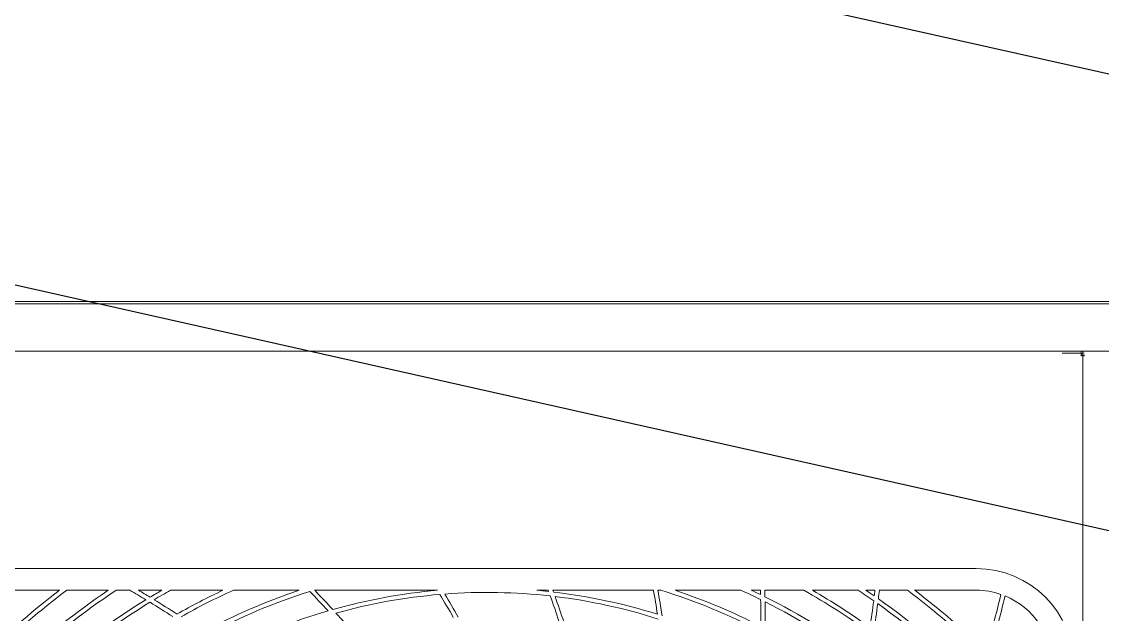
# Model space of a CAD drawing. Header units: millimetres. Extents: x -5096 to 255006, y -2833 to 77941.
# Drawn here: x 213219 to 214529, y 37281 to 38000 of the extents above; entities that cross this region are included whole.
import ezdxf

# ---------------------------------------------------------------- set-up
doc = ezdxf.new("R2010")
doc.units = ezdxf.units.MM
doc.layers.add('图框', color=7, linetype='Continuous', lineweight=0)

# ---------------------------------------------------------------- blocks, each defined once
blk = doc.blocks.new('A$C502410BE')
for p, q in [((13107.1, 9964.9), (17187.6, 9048.6)), ((13107.1, 9411.7), (17187.6, 8495.4))]:
    blk.add_line(p, q)
at = {"layer": '图框', "color": 1, "linetype": 'Continuous'}
for p, q in [((14031.5, 9142.5), (16282.4, 9142.5)), ((14168.5, 9145.2), (16145.4, 9145.2)), ((14031.5, 9085.3), (16282.4, 9085.3)), ((15471.9, 9082.7), (15471.9, 9082.7)), ((15471.9, 9082.7), (15495.1, 9082.7)), ((15495.1, 9082.7), (15495.1, 9085.3)), ((15495.1, 9085.3), (15495.1, 9082.7)), ((15495.1, 9080.6), (15495.1, 9082.7)), ((15495.1, 9082.7), (15495.1, 9080.1)), ((15497, 9085.3), (15497, 9083.9)), ((15497, 9083.9), (15497, 9085.3)), ((15497, 9083.9), (15497, 9080.1)), ((15498.8, 9082.7), (15498.8, 9082.7)), ((15498.8, 9082.7), (15498.8, 9082.7)), ((15495.1, 9079.1), (15495.1, 9080.6)), ((15495.1, 9080.1), (15495.1, 9080.1)), ((15495.3, 9080.1), (15495.1, 9080.1)), ((15495.1, 9079.1), (15495.1, 9080.1)), ((15495.1, 9079.1), (15495.1, 9079.1)), ((15495.4, 9080), (15495.3, 9080.1)), ((15495.6, 9080), (15495.4, 9080)), ((15495.7, 9080), (15495.6, 9080)), ((15495.8, 9080), (15495.7, 9080)), ((15495.9, 9080), (15495.8, 9080)), ((15496.1, 9079.9), (15495.9, 9080)), ((15496.2, 9079.9), (15496.1, 9079.9)), ((15496.3, 9079.9), (15496.2, 9079.9)), ((15496.4, 9079.8), (15496.3, 9079.9)), ((15496.5, 9079.8), (15496.4, 9079.8)), ((15496.6, 9079.7), (15496.5, 9079.8)), ((15496.6, 9079.6), (15496.6, 9079.7)), ((15496.7, 9079.6), (15496.6, 9079.6)), ((15496.8, 9079.5), (15496.7, 9079.6)), ((15496.8, 9079.5), (15496.8, 9079.5)), ((15496.9, 9079.4), (15496.8, 9079.5)), ((15496.9, 9079.3), (15496.9, 9079.4)), ((15497, 9079.2), (15496.9, 9079.3)), ((15496.9, 9079.3), (15496.9, 9079.3)), ((15497, 9080.1), (15498.8, 9080.1)), ((15497, 5664.1), (15497, 9080.1)), ((15497, 9080.1), (15497, 9079.1)), ((15497, 9079.1), (15497, 9079.2)), ((15497, 9079.1), (15497, 9079.1)), ((15497, 9079.1), (15497, 5664.1)), ((15498.8, 9080.6), (15498.8, 9080.1)), ((15498.8, 9080.1), (15498.8, 9080.1)), ((15498.8, 9080.1), (15498.8, 9079.1)), ((15498.8, 9080.1), (15498.8, 9079.1)), ((15498.8, 9079.1), (15498.8, 9079.1)), ((15367.8, 8821.8), (14181.7, 8821.8)), ((14181.7, 8795.4), (14256.4, 8795.4)), ((14265.2, 8795.4), (14315.4, 8795.4)), ((14325, 8795.4), (14341.6, 8795.4)), ((14352, 8795.4), (14380.3, 8795.4)), ((14391, 8795.4), (14454.4, 8795.4)), ((14467.1, 8795.4), (14546.9, 8795.4)), ((14565.6, 8795.4), (14714.6, 8795.4)), ((14834.9, 8795.4), (14848.7, 8795.4)), ((14854.3, 8795.4), (14976.4, 8795.4)), ((14981.7, 8795.4), (14985.4, 8795.4)), ((15002.7, 8795.4), (15082.4, 8795.4)), ((15095.1, 8795.4), (15106.2, 8795.4)), ((15111.5, 8795.4), (15158.6, 8795.4)), ((15169.3, 8795.4), (15224.6, 8795.4)), ((15234.1, 8795.4), (15245, 8795.4)), ((15250.3, 8795.4), (15284.3, 8795.4)), ((15293.1, 8795.4), (15367.8, 8795.4))]:
    blk.add_line(p, q, dxfattribs=at)
for centre, radius, start, end in [((15367.8, 8703.1), 118.6, 0, 90), ((14774.8, 8110.1), 859.3, 127.1036, 134.9069), ((14774.8, 8110.1), 854, 126.6335, 134.7164), ((14774.8, 8110.1), 825, 123.8323, 133.6567), ((14774.8, 8110.1), 819.7, 123.2785, 133.4618), ((13679, 7656.2), 1317.9, 58.8361, 59.816), ((13679, 7656.2), 1323.2, 58.7173, 59.4258), ((14774.8, 8110.1), 790.7, 119.9264, 121.1261), ((14774.8, 8110.1), 785.5, 119.2515, 120.926), ((14774.8, 8110.1), 756.5, 115.0521, 119.8099), ((14774.8, 8110.1), 751.2, 114.1775, 119.6039), ((14774.8, 8110.1), 722.2, 108.3947, 118.4522), ((14774.8, 8110.1), 716.9, 107.4608, 118.2392), ((13611.5, 7878.7), 1317.9, 42.5812, 43.9886), ((13611.5, 7878.7), 1323.2, 42.4673, 43.853), ((14774.8, 8110.1), 687.9, 95.0194, 105.7957), ((14774.8, 8110.1), 682.7, 83.5687, 94.3245), ((14774.8, 8110.1), 687.9, 83.7863, 84.9829), ((13611.5, 8341.5), 1317.9, 20.0812, 20.1463), ((13611.5, 8341.5), 1323.2, 19.9673, 20.0626), ((14774.8, 8110.1), 687.9, 72.5363, 83.2957), ((13679, 8564), 1317.9, 8.8312, 10.1127), ((13679, 8564), 1323.2, 8.7173, 10.072), ((14774.8, 8110.1), 716.9, 62.4608, 72.9174), ((14774.8, 8110.1), 722.2, 62.6705, 71.6053), ((14774.8, 8110.1), 751.2, 63.8052, 65.8225), ((14774.8, 8110.1), 756.5, 64.0083, 64.9479), ((13788.6, 8769.1), 1317.9, 0.9128, 1.1452), ((13788.6, 8769.1), 1323.2, 0.7959, 1.1407), ((14774.8, 8110.1), 785.5, 53.8591, 60.7485), ((14774.8, 8110.1), 790.7, 54.0564, 60.0736), ((14774.8, 8110.1), 819.7, 55.1282, 56.7215), ((14774.8, 8110.1), 825, 55.3208, 56.1677), ((13936.1, 8948.8), 1317.9, 353.0153, 353.3158), ((13936.1, 8948.8), 1323.2, 352.8945, 353.3426), ((14774.8, 8110.1), 854, 45.1178, 53.3665), ((14774.8, 8110.1), 859.3, 45.3061, 52.8964), ((15367.8, 8703.1), 92.3, 71.0958, 90), ((14774.8, 8110.1), 790.7, 121.5564, 132.3761), ((14774.8, 8110.1), 785.5, 121.3591, 132.176), ((13679, 7656.2), 1317.9, 57.1628, 58.5783), ((13679, 7656.2), 1323.2, 57.0459, 58.4598), ((14774.8, 8110.1), 682.7, 94.8187, 105.5745), ((13588.7, 8110.1), 1317.9, 29.6713, 31.0756), ((13588.7, 8110.1), 1323.2, 29.5583, 30.9619), ((13611.5, 8341.5), 1317.9, 18.4213, 19.8256), ((14774.8, 8110.1), 682.7, 72.3187, 83.0745), ((13611.5, 8341.5), 1323.2, 18.3083, 19.7119), ((13788.6, 8769.1), 1317.9, 359.2448, 0.6559), ((14774.8, 8110.1), 756.5, 52.7583, 63.5599), ((13788.6, 8769.1), 1323.2, 359.1295, 0.5392), ((14774.8, 8110.1), 751.2, 52.5552, 63.3539), ((13936.1, 8948.8), 1317.9, 351.3361, 352.7565), ((14774.8, 8110.1), 825, 44.0708, 54.9067), ((14115.8, 9096.3), 1317.9, 343.4512, 346.5794), ((14115.8, 9096.3), 1323.2, 343.3281, 346.5506), ((15367.8, 8703.1), 92.3, 0, 67.7956), ((14774.8, 8110.1), 687.9, 106.2863, 117.0457), ((13611.5, 7878.7), 1323.2, 40.8083, 42.2119), ((13936.1, 8948.8), 1323.2, 351.2173, 352.636), ((14774.8, 8110.1), 819.7, 43.8782, 54.7118)]:
    blk.add_arc(centre, radius, start, end, dxfattribs=at)
for centre, major_axis, ratio in [((15495.1, 9081.7), (-1.85, 0), 0.535184), ((15498.8, 9083.9), (1.85, 0), 0.666667)]:
    blk.add_ellipse(centre, major_axis=major_axis, ratio=ratio, start_param=3.141593, end_param=4.712389, dxfattribs=at)

msp = doc.modelspace()

# ---------------------------------------------------------------- block references
msp.add_blockref('A$C502410BE', (199008.6, 28515))

doc.saveas('drawing.dxf')
